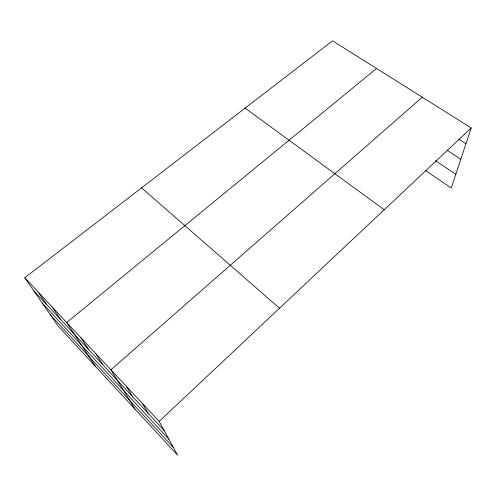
<?xml version="1.0" encoding="UTF-8"?>
<svg xmlns="http://www.w3.org/2000/svg" width="496" height="496" viewBox="0 0 496 496"><rect width="100%" height="100%" fill="white"/><g stroke="black" fill="none" stroke-linecap="round" stroke-linejoin="round"><path stroke-width="0.74" d="M24.8 277.766L159.185 421.383L177.587 455.185L57.827 325.705L24.8 277.766L332.549 40.815L471.2 127.956L451.267 188.034L425.394 170.432M159.185 421.383L471.2 127.956M422.251 97.191L110.93 369.811L135.048 409.194M376.557 68.473L66.693 322.536L95.592 366.532M458.856 139.171L465.961 143.735M447.07 150.226L460.821 159.235M435.575 160.729L455.836 174.27M245.117 108.134L384.22 209.746M141.558 187.866L279.502 308.227M33.561 290.482L164.126 430.46M42.104 302.882L168.907 439.233M50.338 314.836L173.47 447.621M38.378 292.274L46.804 304.68M52.334 307.191L60.407 319.263M81.022 337.85L88.331 349.196M95.765 353.605L102.653 364.554M126.542 386.496L132.519 396.577M142.625 403.676L148.099 413.273"/></g></svg>
